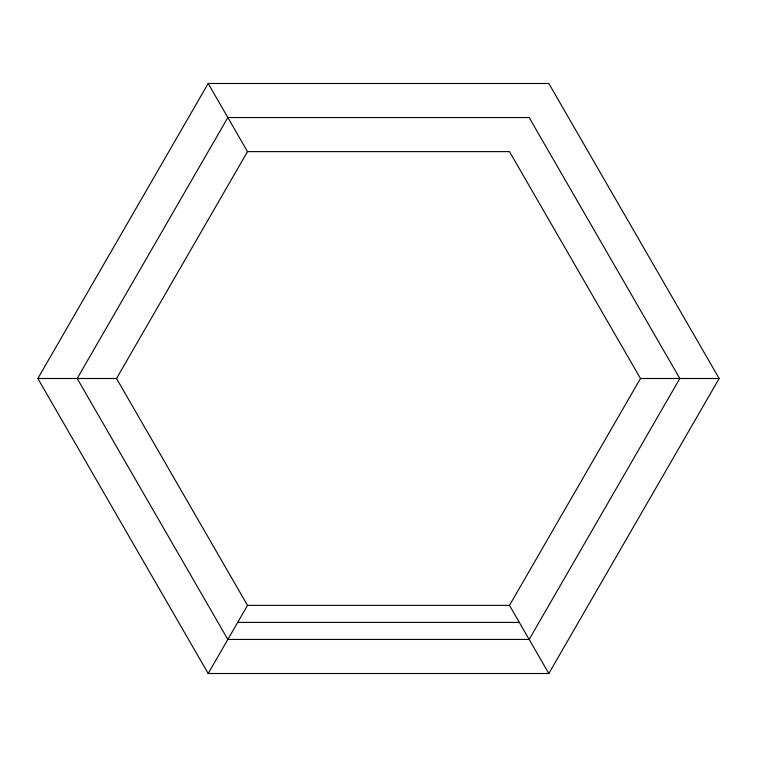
<?xml version="1.0" encoding="UTF-8"?>
<svg xmlns="http://www.w3.org/2000/svg" width="757" height="757" viewBox="0 0 757 757"><rect width="100%" height="100%" fill="white"/><g stroke="black" fill="none" stroke-linecap="round" stroke-linejoin="round"><path stroke-width="1.14" d="M37.85 378.5L208.175 83.488L548.825 83.488L719.15 378.5L548.825 673.512L208.175 673.512L37.85 378.5L116.521 378.5L247.511 605.382L509.489 605.382L640.479 378.5L509.489 151.618L247.511 151.618L116.521 378.5M208.175 673.512L247.511 605.382M640.479 378.5L719.15 378.5M237.679 622.415L519.321 622.415M208.175 83.488L247.511 151.618M509.489 605.382L548.825 673.512M227.838 117.553L77.186 378.5L227.838 639.447L529.162 639.447L679.814 378.5L529.162 117.553L227.838 117.553"/></g></svg>
